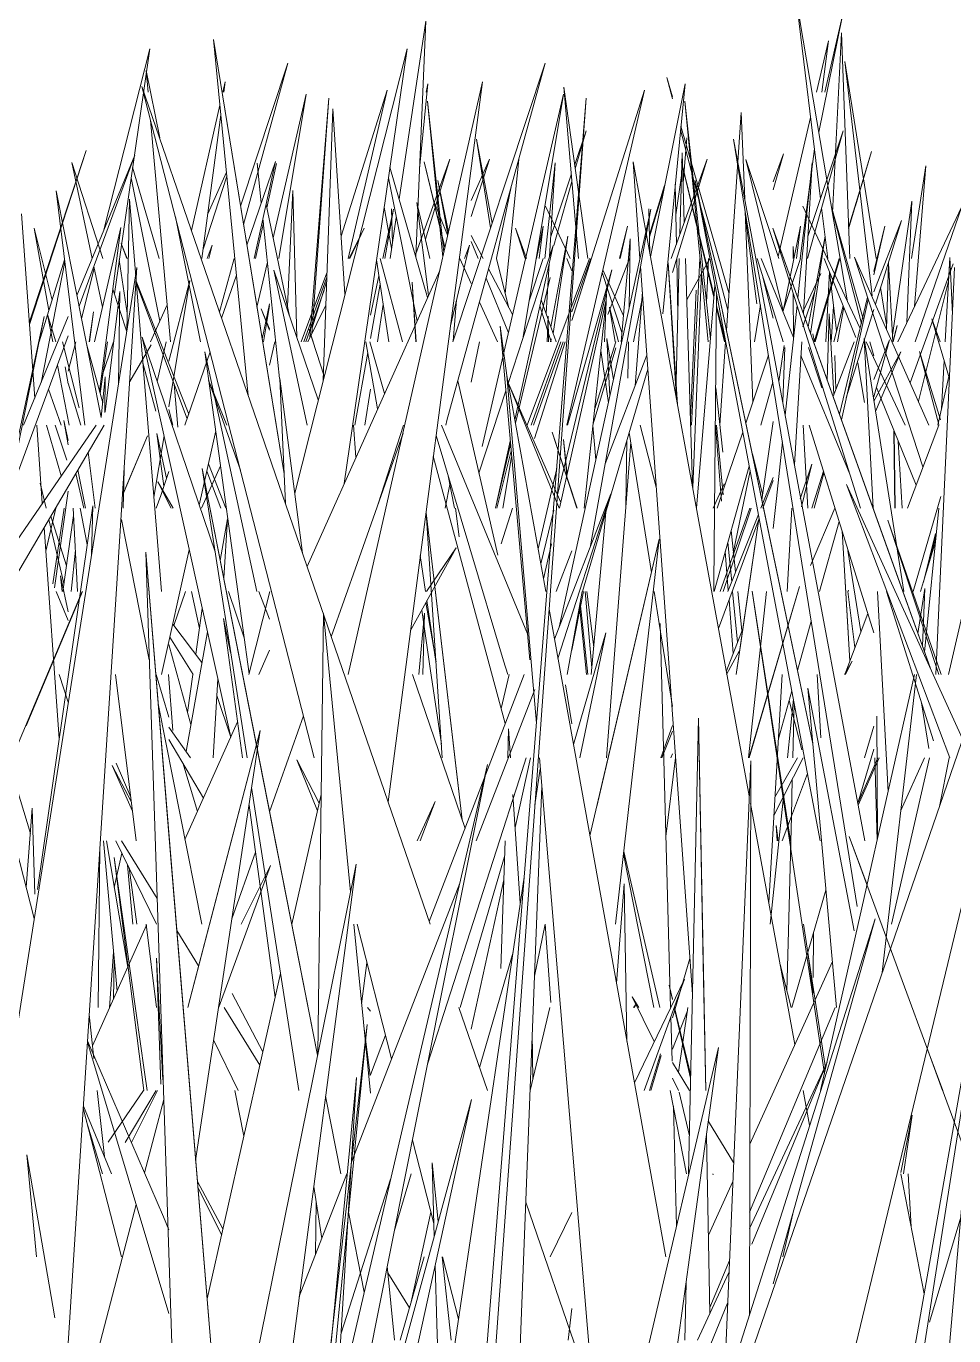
# Model space of a CAD drawing. Header units: millimetres. Extents: x -9575 to 27274, y -4387 to 11354.
# Drawn here: x -7249.96 to -7219.2, y 3072.21 to 3115.64 of the extents above; entities that cross this region are included whole.
import ezdxf

# ---------------------------------------------------------------- set-up
doc = ezdxf.new("R2010")
doc.units = ezdxf.units.MM
doc.layers.add('G-IMPT', color=8, linetype='Continuous', lineweight=9)

# ---------------------------------------------------------------- blocks, each defined once
blk = doc.blocks.new('Grass Array - 25_dwg-439225-North')
at = {"layer": 'G-IMPT'}
for p, q in [((-7223.623, 3109.909), (-7224.436, 3116.557)), ((-7222.729, 3106.499), (-7224.436, 3116.557)), ((-7237.597, 3109.907), (-7236.707, 3115.803)), ((-7237.046, 3107.999), (-7236.707, 3115.803)), ((-7222.929, 3115.423), (-7223.23, 3109.453)), ((-7223.23, 3109.453), (-7222.929, 3115.423)), ((-7222.929, 3115.423), (-7222.656, 3107.931)), ((-7223.363, 3115.158), (-7223.76, 3113.449)), ((-7223.363, 3115.158), (-7223.584, 3113.449)), ((-7222.82, 3114.471), (-7221.913, 3106.692)), ((-7222.82, 3114.471), (-7221.781, 3107.931)), ((-7245.918, 3113.449), (-7245.982, 3114.165)), ((-7245.535, 3111.931), (-7245.982, 3114.165)), ((-7231.334, 3107.931), (-7232.136, 3113.614)), ((-7231.646, 3107.931), (-7232.136, 3113.614)), ((-7228.716, 3113.932), (-7228.534, 3113.235)), ((-7228.716, 3113.932), (-7228.534, 3113.299)), ((-7240.112, 3103.893), (-7239.796, 3112.896)), ((-7239.391, 3106.75), (-7239.796, 3112.896)), ((-7226.249, 3112.779), (-7226.746, 3105.552)), ((-7226.249, 3112.779), (-7226.134, 3109.918)), ((-7245.181, 3105.172), (-7245.835, 3112.518)), ((-7228.253, 3112.323), (-7226.661, 3106.797)), ((-7223.954, 3112.614), (-7225.027, 3107.997)), ((-7228.264, 3112.204), (-7226.7, 3106.223)), ((-7228.182, 3110.445), (-7228.054, 3111.934)), ((-7228.284, 3108.726), (-7228.213, 3111.437)), ((-7228.141, 3109.124), (-7228.213, 3111.437)), ((-7223.826, 3111.57), (-7224.296, 3107.931)), ((-7247.774, 3107.931), (-7248.451, 3111.113)), ((-7247.415, 3107.931), (-7248.451, 3111.113)), ((-7241.987, 3109.616), (-7241.664, 3111.084)), ((-7234.074, 3106.77), (-7233.63, 3111.223)), ((-7224.864, 3106.195), (-7226.098, 3111.221)), ((-7225.005, 3107.931), (-7226.098, 3111.221)), ((-7228.419, 3109.38), (-7228.232, 3110.685)), ((-7241.296, 3106.359), (-7241.118, 3110.195)), ((-7240.983, 3105.316), (-7241.118, 3110.195)), ((-7234.365, 3107.942), (-7233.866, 3110.365)), ((-7229.298, 3108.733), (-7228.791, 3110.356)), ((-7229.295, 3108.651), (-7228.809, 3110.265)), ((-7228.439, 3110.402), (-7228.4, 3108.404)), ((-7235.987, 3108.707), (-7236.453, 3109.856)), ((-7223.268, 3109.678), (-7222.207, 3105.936)), ((-7221.24, 3105.39), (-7220.6, 3109.839)), ((-7221.063, 3105.172), (-7218.942, 3109.662)), ((-7220.763, 3105.807), (-7220.6, 3109.839)), ((-7220.482, 3105.172), (-7218.942, 3109.662)), ((-7244.185, 3105.172), (-7245.014, 3109.318)), ((-7237.896, 3107.931), (-7237.69, 3109.296)), ((-7226.117, 3109.497), (-7225.865, 3103.192)), ((-7226.109, 3109.285), (-7225.734, 3106.428)), ((-7223.382, 3107.931), (-7223.587, 3109.61)), ((-7223.253, 3109.588), (-7222.269, 3105.776)), ((-7249.1, 3106.558), (-7249.693, 3108.938)), ((-7249.207, 3106.215), (-7249.693, 3108.938)), ((-7246.82, 3108.96), (-7247.699, 3105.172)), ((-7247.699, 3105.172), (-7246.82, 3108.96)), ((-7246.82, 3108.96), (-7247.528, 3103.519)), ((-7242.358, 3107.931), (-7242.097, 3109.116)), ((-7239.257, 3107.931), (-7238.757, 3108.938)), ((-7239.225, 3107.931), (-7238.757, 3108.938)), ((-7235.212, 3107.11), (-7235.583, 3107.931)), ((-7233.965, 3106.332), (-7234.362, 3107.931)), ((-7228.424, 3103.415), (-7228.305, 3107.931)), ((-7228.39, 3107.931), (-7228.354, 3106.067)), ((-7227.869, 3100.385), (-7228.103, 3107.931)), ((-7228.061, 3106.56), (-7227.295, 3107.931)), ((-7227.9, 3102.413), (-7227.62, 3107.931)), ((-7247.432, 3106.322), (-7247.719, 3107.673)), ((-7223.329, 3107.492), (-7223.445, 3105.172)), ((-7223.445, 3105.172), (-7223.329, 3107.492)), ((-7223.089, 3105.536), (-7223.328, 3107.49)), ((-7221.374, 3107.781), (-7221.436, 3105.588)), ((-7221.374, 3107.781), (-7221.228, 3105.172)), ((-7245.228, 3103.021), (-7244.533, 3107.201)), ((-7245.228, 3104.53), (-7244.533, 3107.201)), ((-7225.534, 3107.319), (-7225.196, 3105.96)), ((-7225.196, 3105.96), (-7225.534, 3107.319)), ((-7224.184, 3106.209), (-7223.613, 3107.434)), ((-7247.341, 3102.854), (-7246.86, 3106.841)), ((-7246.624, 3105.501), (-7247.086, 3106.918)), ((-7246.898, 3103.766), (-7246.86, 3106.841)), ((-7230.787, 3105.172), (-7230.715, 3106.767)), ((-7224.215, 3105.67), (-7223.811, 3106.854)), ((-7221.63, 3106.976), (-7221.432, 3105.73)), ((-7247.874, 3105.172), (-7247.726, 3106.166)), ((-7247.866, 3105.172), (-7247.726, 3106.166)), ((-7241.888, 3105.56), (-7242.166, 3106.267)), ((-7241.888, 3105.602), (-7242.166, 3106.267)), ((-7242.136, 3105.255), (-7241.888, 3106.427)), ((-7242.097, 3105.172), (-7241.888, 3106.37)), ((-7240.627, 3105.172), (-7240.025, 3106.384)), ((-7238.312, 3105.172), (-7238.125, 3106.412)), ((-7234.336, 3105.172), (-7234.931, 3106.488)), ((-7225.618, 3106.398), (-7225.812, 3105.172)), ((-7223.188, 3106.344), (-7223.269, 3105.172)), ((-7232.686, 3105.172), (-7232.656, 3106.022)), ((-7232.639, 3105.172), (-7232.656, 3106.022)), ((-7240.076, 3104.037), (-7240.584, 3105.602)), ((-7240.584, 3105.602), (-7240.441, 3105.172)), ((-7223.828, 3105.172), (-7223.877, 3105.434)), ((-7223.826, 3105.172), (-7223.877, 3105.434)), ((-7221.223, 3105.172), (-7221.087, 3105.712)), ((-7221.209, 3105.172), (-7221.087, 3105.712)), ((-7248.208, 3102.978), (-7248.755, 3105.172)), ((-7247.467, 3103.985), (-7247.064, 3105.172)), ((-7235.212, 3103.83), (-7234.935, 3105.172)), ((-7231.163, 3102.448), (-7230.405, 3104.967)), ((-7231.113, 3102.917), (-7230.409, 3105.172)), ((-7230.658, 3103.147), (-7230.904, 3104.886)), ((-7226.772, 3105.172), (-7226.962, 3102.413)), ((-7223.579, 3103.642), (-7224.024, 3104.98)), ((-7221.99, 3105.172), (-7221.857, 3104.705)), ((-7221.214, 3105.172), (-7221.215, 3105.256)), ((-7221.214, 3105.172), (-7221.215, 3105.256)), ((-7246.092, 3104.474), (-7245.66, 3102.871)), ((-7223.145, 3104.715), (-7223.12, 3103.588)), ((-7223.12, 3103.588), (-7223.145, 3104.715)), ((-7222.385, 3104.478), (-7222.162, 3103.159)), ((-7248.799, 3102.413), (-7249.218, 3103.602)), ((-7244.929, 3102.339), (-7245.056, 3103.766)), ((-7238.729, 3102.413), (-7238.55, 3103.6)), ((-7245.101, 3102.413), (-7245.228, 3102.929)), ((-7248.806, 3100.722), (-7249.288, 3102.413)), ((-7248.61, 3101.249), (-7248.998, 3102.413)), ((-7239.035, 3101.35), (-7239.105, 3102.413)), ((-7231.071, 3101.262), (-7231.169, 3102.395)), ((-7245.728, 3100.018), (-7245.388, 3102.059)), ((-7245.305, 3100.649), (-7245.629, 3102.13)), ((-7245.629, 3102.13), (-7245.396, 3100.383)), ((-7221.163, 3099.654), (-7221.187, 3102.214)), ((-7221.149, 3099.654), (-7221.179, 3102.194)), ((-7221.044, 3101.862), (-7220.921, 3099.654)), ((-7244.148, 3099.654), (-7243.516, 3101.058)), ((-7249.297, 3099.654), (-7249.492, 3100.486)), ((-7249.02, 3097.015), (-7248.566, 3100.223)), ((-7235.899, 3100.495), (-7236.072, 3099.654)), ((-7249.312, 3098.224), (-7248.98, 3099.654)), ((-7248.98, 3099.654), (-7249.298, 3098.283)), ((-7249.072, 3097.142), (-7248.697, 3099.654)), ((-7248.708, 3097.154), (-7249.209, 3099.282)), ((-7248.627, 3097.739), (-7249.147, 3099.389)), ((-7248.744, 3096.895), (-7248.394, 3099.416)), ((-7220.214, 3097.199), (-7219.809, 3098.819)), ((-7220.086, 3097.63), (-7219.794, 3098.783)), ((-7248.466, 3096.895), (-7248.33, 3098.266)), ((-7222.283, 3095.566), (-7222.714, 3098.246)), ((-7248.772, 3096.895), (-7248.824, 3097.415)), ((-7248.566, 3096.218), (-7248.824, 3097.415)), ((-7245.061, 3095.763), (-7244.675, 3096.895)), ((-7244.214, 3095.67), (-7244.482, 3096.895)), ((-7222.483, 3095.035), (-7222.72, 3096.895)), ((-7222.694, 3096.94), (-7222.713, 3096.895)), ((-7222.713, 3096.895), (-7222.694, 3096.94)), ((-7222.694, 3096.94), (-7222.708, 3096.895))]:
    blk.add_line(p, q, dxfattribs=at)
blk = doc.blocks.new('Grass Array - 25_dwg-V17-North')
at = {"layer": 'G-IMPT'}
for p in [(-7247.874, 3105.172), (-7247.866, 3105.172)]:
    blk.add_line(p, (-7247.726, 3106.166), dxfattribs=at)
blk = doc.blocks.new('Grass Array - Grass Array-440235-North')
for name in ['Grass Array - 25_dwg-439225-North', 'Grass Array - 25_dwg-V17-North']:
    blk.add_blockref(name, (0, 0))
blk = doc.blocks.new('Grass Array - 25_dwg-V27-North')
at = {"layer": 'G-IMPT'}
for p, q in [((-7249.77, 3106.067), (-7247.974, 3111.512)), ((-7249.759, 3106.036), (-7247.974, 3111.512)), ((-7227.724, 3109.05), (-7228.234, 3111.141)), ((-7227.719, 3108.992), (-7228.234, 3111.141))]:
    blk.add_line(p, q, dxfattribs=at)
blk = doc.blocks.new('Grass Array - 25_dwg-V31-North')
at = {"layer": 'G-IMPT'}
for p, q in [((-7249.857, 3105.803), (-7247.974, 3111.512)), ((-7249.853, 3105.748), (-7247.974, 3111.512)), ((-7227.724, 3109.05), (-7228.234, 3111.141)), ((-7227.719, 3108.992), (-7228.234, 3111.141)), ((-7227.156, 3106.648), (-7227.464, 3107.931)), ((-7227.152, 3106.702), (-7227.451, 3107.931)), ((-7226.802, 3105.172), (-7227.072, 3106.298)), ((-7226.778, 3105.172), (-7227.071, 3106.373))]:
    blk.add_line(p, q, dxfattribs=at)
blk = doc.blocks.new('Grass Array - 25_dwg-V35-North')
at = {"layer": 'G-IMPT'}
for p, q in [((-7249.857, 3105.803), (-7247.974, 3111.512)), ((-7249.853, 3105.748), (-7247.974, 3111.512)), ((-7227.724, 3109.05), (-7228.234, 3111.141)), ((-7227.719, 3108.992), (-7228.234, 3111.141)), ((-7227.156, 3106.648), (-7227.464, 3107.931)), ((-7227.152, 3106.702), (-7227.451, 3107.931)), ((-7228.393, 3103.249), (-7228.632, 3107.144)), ((-7228.366, 3103.097), (-7228.63, 3107.15)), ((-7226.802, 3105.172), (-7227.072, 3106.298)), ((-7226.778, 3105.172), (-7227.071, 3106.373))]:
    blk.add_line(p, q, dxfattribs=at)
blk = doc.blocks.new('Grass Array - Grass Array-440908-North')
for name in ['Grass Array - 25_dwg-V27-North', 'Grass Array - 25_dwg-V31-North', 'Grass Array - 25_dwg-V35-North', 'Grass Array - 25_dwg-V35-North']:
    blk.add_blockref(name, (0, 0))
blk = doc.blocks.new('Grass Array - 25_dwg-V18-North')
at = {"layer": 'G-IMPT'}
for p, q in [((-6484.961, 3109.707), (-6484.425, 3111.486)), ((-6484.96, 3109.684), (-6484.425, 3111.486)), ((-6498.748, 3109.05), (-6499.258, 3111.141)), ((-6498.743, 3108.992), (-6499.258, 3111.141)), ((-6486.328, 3105.172), (-6485.497, 3107.931)), ((-6486.298, 3105.172), (-6485.48, 3107.931)), ((-6499.535, 3105.172), (-6499.656, 3107.144)), ((-6499.525, 3105.172), (-6499.654, 3107.15))]:
    blk.add_line(p, q, dxfattribs=at)
blk = doc.blocks.new('Grass Array - 25_dwg-V41-North')
at = {"layer": 'G-IMPT'}
for p, q in [((-7223.683, 3112.124), (-7222.899, 3115.995)), ((-7223.482, 3113.449), (-7222.899, 3115.995)), ((-7247.382, 3108.883), (-7245.864, 3114.893)), ((-7247.036, 3106.766), (-7245.864, 3114.893)), ((-7242.855, 3109.669), (-7241.285, 3114.409)), ((-7242.755, 3109.057), (-7241.285, 3114.409)), ((-7243.444, 3113.449), (-7243.366, 3113.795)), ((-7243.411, 3113.449), (-7243.366, 3113.795)), ((-7236.92, 3110.909), (-7236.646, 3113.73)), ((-7236.703, 3113.449), (-7236.646, 3113.73)), ((-7241.776, 3108.623), (-7240.677, 3113.389)), ((-7241.579, 3107.931), (-7240.677, 3113.389)), ((-7240.559, 3105.31), (-7239.927, 3113.255)), ((-7240.493, 3105.443), (-7239.927, 3113.255)), ((-7237.989, 3113.519), (-7239.518, 3108.677)), ((-7237.989, 3113.519), (-7239.284, 3107.931)), ((-7236.15, 3107.984), (-7236.655, 3113.152)), ((-7236.114, 3108.147), (-7236.655, 3113.152)), ((-7244.481, 3108.866), (-7243.542, 3113.019)), ((-7244.134, 3107.931), (-7243.51, 3112.696)), ((-7234.561, 3108.956), (-7235.034, 3111.895)), ((-7234.512, 3109.103), (-7235.034, 3111.895)), ((-7231.774, 3111.047), (-7231.398, 3112.173)), ((-7231.754, 3110.905), (-7231.398, 3112.173)), ((-7225.196, 3110.215), (-7224.849, 3111.403)), ((-7225.196, 3110.482), (-7224.849, 3111.403)), ((-7245.557, 3107.931), (-7246.431, 3110.96)), ((-7237.042, 3108.091), (-7235.915, 3111.228)), ((-7236.075, 3108.316), (-7236.765, 3111.141)), ((-7236.081, 3108.292), (-7236.765, 3111.141)), ((-7236.726, 3108.572), (-7235.915, 3111.228)), ((-7232.766, 3107.931), (-7232.426, 3111.105)), ((-7232.608, 3108.006), (-7232.426, 3111.105)), ((-7220.129, 3111.005), (-7220.609, 3107.931)), ((-7220.129, 3111.005), (-7220.508, 3106.348)), ((-7245.532, 3105.862), (-7246.482, 3110.608)), ((-7244.092, 3108.248), (-7243.311, 3110.668)), ((-7243.939, 3109.421), (-7243.323, 3110.795)), ((-7236.315, 3110.519), (-7235.978, 3108.745)), ((-7236.315, 3110.519), (-7235.96, 3108.824)), ((-7235.96, 3108.824), (-7236.315, 3110.519)), ((-7232.569, 3108.663), (-7231.886, 3110.711)), ((-7232.467, 3108.361), (-7231.872, 3110.485)), ((-7222.693, 3108.958), (-7222.321, 3110.193)), ((-7222.692, 3108.922), (-7222.319, 3110.179)), ((-7237.844, 3108.273), (-7238.093, 3109.632)), ((-7231.929, 3107.931), (-7232.741, 3109.666)), ((-7238.139, 3107.931), (-7237.779, 3109.575)), ((-7238.074, 3107.931), (-7237.779, 3109.575)), ((-7237.819, 3108.435), (-7237.851, 3109.577)), ((-7233.734, 3108.94), (-7233.418, 3107.931)), ((-7233.734, 3108.94), (-7233.373, 3107.931)), ((-7233.373, 3107.931), (-7233.734, 3108.94)), ((-7233.036, 3107.931), (-7232.814, 3109.008)), ((-7232.955, 3107.931), (-7232.814, 3109.008)), ((-7230.285, 3107.931), (-7230.026, 3109.007)), ((-7230.267, 3107.931), (-7230.026, 3109.007)), ((-7243.955, 3107.931), (-7243.797, 3108.378)), ((-7243.902, 3107.931), (-7243.797, 3108.378)), ((-7232.564, 3105.672), (-7231.997, 3108.673)), ((-7232.484, 3105.447), (-7231.997, 3108.673)), ((-7246.611, 3106.118), (-7246.874, 3107.892)), ((-7243.551, 3106.161), (-7243.065, 3107.931)), ((-7233.281, 3106.531), (-7232.814, 3107.931)), ((-7231.872, 3107.523), (-7232.037, 3107.931)), ((-7230.68, 3106.081), (-7229.961, 3107.931)), ((-7227.336, 3107.931), (-7227.402, 3106.465)), ((-7227.402, 3106.465), (-7227.336, 3107.931)), ((-7219.488, 3105.172), (-7219.333, 3107.971)), ((-7219.249, 3106.093), (-7219.333, 3107.971)), ((-7248.125, 3105.941), (-7247.705, 3107.605)), ((-7242.309, 3106.316), (-7241.963, 3107.816)), ((-7240.847, 3105.172), (-7239.987, 3107.463)), ((-7232.72, 3106.106), (-7232.622, 3107.768)), ((-7230.21, 3105.479), (-7230.86, 3107.472)), ((-7230.161, 3106.028), (-7230.84, 3107.56)), ((-7220.65, 3103.816), (-7219.23, 3107.759)), ((-7240.759, 3105.172), (-7239.992, 3107.312)), ((-7239.998, 3107.157), (-7240.479, 3105.635)), ((-7238.55, 3106.059), (-7238.265, 3107.358)), ((-7238.55, 3105.279), (-7238.225, 3107.088)), ((-7220.378, 3103.201), (-7219.376, 3107.179)), ((-7240.689, 3105.172), (-7240.085, 3106.882)), ((-7227.939, 3102.648), (-7227.742, 3106.889)), ((-7223.834, 3105.172), (-7223.367, 3106.721)), ((-7223.805, 3105.172), (-7223.372, 3106.63)), ((-7245.841, 3105.172), (-7245.29, 3106.402)), ((-7235.806, 3105.194), (-7235.693, 3106.563)), ((-7232.928, 3106.367), (-7232.554, 3105.172)), ((-7232.885, 3106.567), (-7232.385, 3105.172)), ((-7232.385, 3105.172), (-7232.885, 3106.567)), ((-7248.566, 3104.196), (-7248.32, 3105.172)), ((-7247.513, 3103.463), (-7247.266, 3105.172)), ((-7245.614, 3103.858), (-7245.317, 3105.172)), ((-7241.888, 3104.403), (-7241.72, 3105.172)), ((-7230.607, 3103.379), (-7230.708, 3105.278)), ((-7230.492, 3103.906), (-7230.708, 3105.278)), ((-7239.064, 3102.413), (-7238.633, 3104.813)), ((-7219.61, 3102.963), (-7219.523, 3104.543)), ((-7219.733, 3102.413), (-7219.372, 3104.026))]:
    blk.add_line(p, q, dxfattribs=at)
blk = doc.blocks.new('Grass Array - Grass Array-V47-North')
for name, p in [('Grass Array - 25_dwg-V41-North', (0, 0)), ('Grass Array - 25_dwg-V18-North', (-737.506, 0)), ('Grass Array - 25_dwg-V18-North', (-737.506, 0)), ('Grass Array - 25_dwg-V18-North', (-737.506, 0))]:
    blk.add_blockref(name, p)
blk = doc.blocks.new('Grass Array - 25_dwg-V48-North')
at = {"layer": 'G-IMPT'}
for p, q in [((-7219.375, 3094.136), (-7214.369, 3115.995)), ((-7243.755, 3115.196), (-7242.597, 3103.389)), ((-7243.755, 3115.196), (-7241.809, 3103.251)), ((-7241.41, 3100.797), (-7243.755, 3115.196)), ((-7241.058, 3100.151), (-7237.334, 3114.893)), ((-7239.063, 3102.904), (-7237.334, 3114.893)), ((-7236.011, 3102.558), (-7232.755, 3114.409)), ((-7235.814, 3105.172), (-7232.755, 3114.409)), ((-7240.408, 3091.377), (-7246.122, 3113.635)), ((-7242.169, 3102.146), (-7246.122, 3113.635)), ((-7237.962, 3089.917), (-7234.836, 3113.795)), ((-7237.471, 3102.145), (-7234.836, 3113.795)), ((-7229.263, 3107.995), (-7228.116, 3113.73)), ((-7228.856, 3106.096), (-7228.116, 3113.73)), ((-7236.119, 3048), (-7231.397, 3113.255)), ((-7234.843, 3101.7), (-7232.147, 3113.389)), ((-7233.479, 3105.332), (-7232.147, 3113.389)), ((-7232.311, 3101.758), (-7231.397, 3113.255)), ((-7229.459, 3113.519), (-7232.033, 3102.413)), ((-7229.459, 3113.519), (-7231.872, 3105.879)), ((-7227.346, 3105.172), (-7228.125, 3113.152)), ((-7227.271, 3105.257), (-7228.125, 3113.152)), ((-7222.404, 3086.445), (-7226.504, 3111.895)), ((-7224.394, 3100.606), (-7226.504, 3111.895)), ((-7224.058, 3107.931), (-7222.868, 3112.173)), ((-7224.039, 3108.663), (-7222.868, 3112.173)), ((-7249.857, 3105.803), (-7247.974, 3111.512)), ((-7249.853, 3105.748), (-7247.974, 3111.512)), ((-7248.278, 3106.708), (-7246.361, 3111.365)), ((-7248.207, 3106.349), (-7246.361, 3111.365)), ((-7242.645, 3108.381), (-7241.692, 3111.151)), ((-7242.407, 3107.931), (-7241.692, 3111.151)), ((-7242.165, 3109.776), (-7242.301, 3111.098)), ((-7236.654, 3106.64), (-7237.901, 3110.96)), ((-7235.212, 3109.333), (-7234.6, 3111.226)), ((-7235.212, 3109.861), (-7234.6, 3111.226)), ((-7229.61, 3107.931), (-7229.839, 3111.137)), ((-7227.798, 3099.996), (-7229.839, 3111.137)), ((-7228.57, 3107.931), (-7227.385, 3111.228)), ((-7228.534, 3107.467), (-7227.385, 3111.228)), ((-7227.152, 3106.702), (-7228.234, 3111.141)), ((-7227.156, 3106.648), (-7228.234, 3111.141)), ((-7224.376, 3106.626), (-7223.896, 3111.105)), ((-7224.19, 3106.106), (-7223.896, 3111.105)), ((-7237.002, 3105.862), (-7237.952, 3110.608)), ((-7227.785, 3110.519), (-7223.63, 3088.618)), ((-7227.785, 3110.519), (-7225.471, 3099.45)), ((-7223.881, 3091.842), (-7227.785, 3110.519)), ((-7248.013, 3102.413), (-7248.968, 3110.184)), ((-7247.474, 3102.66), (-7248.968, 3110.184)), ((-7246.624, 3105.504), (-7246.535, 3109.904)), ((-7245.631, 3098.83), (-7246.535, 3109.904)), ((-7241.225, 3106.022), (-7242.009, 3109.722)), ((-7236.618, 3106.72), (-7237.005, 3109.789)), ((-7236.579, 3107.931), (-7237.005, 3109.789)), ((-7222.324, 3105.635), (-7224.211, 3109.666)), ((-7249.678, 3103.308), (-7250.116, 3109.413)), ((-7241.565, 3103.957), (-7242.112, 3109.261)), ((-7231.647, 3098.636), (-7229.249, 3109.575)), ((-7231.263, 3098.352), (-7229.249, 3109.575)), ((-7229.28, 3108.087), (-7229.321, 3109.577)), ((-7221.857, 3106.834), (-7220.939, 3109.198)), ((-7221.804, 3106.418), (-7220.939, 3109.198)), ((-7225.204, 3108.94), (-7222.295, 3099.654)), ((-7225.204, 3108.94), (-7221.354, 3098.184)), ((-7219.991, 3094.376), (-7225.204, 3108.94)), ((-7224.866, 3106.186), (-7224.283, 3109.008)), ((-7224.425, 3107.931), (-7224.283, 3109.008)), ((-7221.857, 3107.391), (-7221.496, 3109.007)), ((-7221.857, 3107.506), (-7221.496, 3109.007)), ((-7246.609, 3107.931), (-7246.809, 3108.437)), ((-7246.619, 3107.931), (-7246.809, 3108.437)), ((-7235.896, 3105.698), (-7235.267, 3108.378)), ((-7235.425, 3107.931), (-7235.267, 3108.378)), ((-7234.808, 3107.931), (-7235.212, 3108.695)), ((-7234.98, 3107.931), (-7235.212, 3108.496)), ((-7233.982, 3103.787), (-7232.492, 3108.361)), ((-7233.755, 3102.587), (-7232.492, 3108.361)), ((-7230.237, 3105.172), (-7229.932, 3108.588)), ((-7229.969, 3106.288), (-7229.932, 3108.588)), ((-7224.529, 3108.33), (-7224.528, 3107.931)), ((-7224.529, 3108.33), (-7224.507, 3107.931)), ((-7224.034, 3105.672), (-7223.467, 3108.673)), ((-7223.954, 3105.447), (-7223.467, 3108.673)), ((-7237.942, 3105.172), (-7238.344, 3107.892)), ((-7237.484, 3105.172), (-7238.227, 3107.931)), ((-7233.353, 3102.413), (-7231.281, 3107.931)), ((-7231.872, 3106.17), (-7231.241, 3107.931)), ((-7224.865, 3105.172), (-7225.725, 3107.931)), ((-7224.516, 3105.317), (-7225.592, 3107.931)), ((-7224.869, 3106.176), (-7224.284, 3107.931)), ((-7222.447, 3105.319), (-7223.507, 3107.931)), ((-7220.227, 3101.026), (-7222.497, 3107.982)), ((-7220.029, 3102.413), (-7222.497, 3107.982)), ((-7255.696, 3048), (-7246.287, 3107.637)), ((-7249.532, 3105.172), (-7248.686, 3107.889)), ((-7249.468, 3103.816), (-7248.677, 3107.821)), ((-7246.969, 3096.979), (-7246.287, 3107.637)), ((-7240.647, 3102.413), (-7241.749, 3107.553)), ((-7240.275, 3103.249), (-7241.749, 3107.553)), ((-7240.647, 3097.72), (-7236.251, 3107.54)), ((-7233.833, 3106.082), (-7234.628, 3107.59)), ((-7232.353, 3100.05), (-7230.54, 3107.563)), ((-7232.011, 3102.413), (-7230.54, 3107.563)), ((-7227.869, 3083.534), (-7229.591, 3107.667)), ((-7228.393, 3103.249), (-7228.672, 3107.791)), ((-7228.366, 3103.097), (-7228.672, 3107.791)), ((-7227.86, 3100.336), (-7227.571, 3107.475)), ((-7219.668, 3097.083), (-7219.177, 3107.638)), ((-7244.573, 3102.776), (-7246.313, 3107.18)), ((-7244.626, 3102.622), (-7246.306, 3107.096)), ((-7243.48, 3105.955), (-7242.989, 3107.382)), ((-7233.973, 3105.473), (-7234.714, 3107.28)), ((-7233.734, 3102.471), (-7232.586, 3107.305)), ((-7227.734, 3099.654), (-7227.124, 3107.037)), ((-7229.769, 3103.717), (-7229.531, 3106.828)), ((-7227.156, 3097.151), (-7227.068, 3106.742)), ((-7224.526, 3106.774), (-7224.522, 3105.332)), ((-7222.996, 3102.772), (-7222.063, 3106.652)), ((-7232.278, 3099.654), (-7230.727, 3106.548)), ((-7231.461, 3099.654), (-7230.727, 3106.548)), ((-7230.437, 3105.172), (-7230.618, 3106.321)), ((-7230.32, 3105.172), (-7230.618, 3106.321)), ((-7229.828, 3105.172), (-7229.553, 3106.546)), ((-7226.802, 3105.172), (-7227.072, 3106.298)), ((-7226.778, 3105.172), (-7227.071, 3106.373)), ((-7224.793, 3102.737), (-7224.402, 3106.38)), ((-7223.183, 3105.172), (-7222.873, 3106.37)), ((-7223.062, 3105.172), (-7222.853, 3106.319)), ((-7222.931, 3102.589), (-7222.039, 3106.579)), ((-7222.768, 3103.318), (-7221.857, 3106.244)), ((-7251.282, 3097.119), (-7249.361, 3106.01)), ((-7251.113, 3097.364), (-7249.361, 3106.01)), ((-7250.046, 3102.413), (-7248.566, 3106.008)), ((-7249.075, 3105.172), (-7249.252, 3106.074)), ((-7248.98, 3105.172), (-7249.252, 3106.074)), ((-7223.339, 3106.098), (-7223.401, 3103.903)), ((-7223.339, 3106.098), (-7223.18, 3103.433)), ((-7223.18, 3103.433), (-7223.339, 3106.098)), ((-7219.652, 3105.172), (-7219.929, 3105.934)), ((-7219.349, 3103.947), (-7219.929, 3105.934)), ((-7250.49, 3100.144), (-7248.566, 3105.373)), ((-7246.111, 3105.328), (-7243.178, 3092.066)), ((-7246.111, 3105.328), (-7243.7, 3098.204)), ((-7234.02, 3104.051), (-7234.25, 3105.693)), ((-7233.264, 3094.62), (-7234.25, 3105.693)), ((-7247.95, 3105.056), (-7247.425, 3103.144)), ((-7247.425, 3103.144), (-7247.95, 3105.056)), ((-7246.529, 3103.857), (-7245.82, 3105.069)), ((-7238.307, 3102.947), (-7238.696, 3105.172)), ((-7238.077, 3103.462), (-7238.563, 3105.172)), ((-7233.217, 3102.413), (-7232.229, 3105.172)), ((-7233.135, 3102.413), (-7232.159, 3105.172)), ((-7232.095, 3105.172), (-7233.106, 3101.97)), ((-7232.555, 3105.266), (-7232.577, 3105.172)), ((-7232.555, 3105.266), (-7232.567, 3105.172)), ((-7230.008, 3103.969), (-7229.988, 3105.172)), ((-7224.828, 3105.054), (-7225.002, 3103.859)), ((-7225.002, 3103.859), (-7224.828, 3105.054)), ((-7224.807, 3104.986), (-7224.875, 3103.18)), ((-7224.485, 3101.089), (-7224.245, 3105.172)), ((-7223.207, 3103.362), (-7222.504, 3105.172)), ((-7221.88, 3099.654), (-7222.178, 3105.278)), ((-7220.857, 3096.895), (-7222.178, 3105.278)), ((-7220.815, 3102.413), (-7222.107, 3105.172)), ((-7221.857, 3103.343), (-7221.331, 3105.233)), ((-7221.857, 3103.918), (-7221.331, 3105.233)), ((-7219.64, 3102.584), (-7220.343, 3104.853)), ((-7219.698, 3102.431), (-7220.343, 3104.853)), ((-7244.698, 3102.413), (-7243.864, 3104.838)), ((-7242.317, 3096.895), (-7244.034, 3104.835)), ((-7242.571, 3094.158), (-7244.034, 3104.835)), ((-7230.765, 3101.126), (-7229.381, 3104.727)), ((-7226.104, 3102.476), (-7225.35, 3104.734)), ((-7222.649, 3100.781), (-7224.271, 3104.722)), ((-7221.85, 3103.199), (-7220.962, 3104.845)), ((-7221.797, 3102.863), (-7220.962, 3104.845)), ((-7248.534, 3102.413), (-7248.924, 3104.401)), ((-7248.566, 3103.776), (-7248.664, 3104.34)), ((-7247.344, 3104.011), (-7247.47, 3102.667)), ((-7247.344, 3104.011), (-7247.357, 3102.831)), ((-7247.357, 3102.831), (-7247.344, 3104.011)), ((-7233.171, 3094.036), (-7234.019, 3104.051)), ((-7232.73, 3096.895), (-7234.019, 3104.051)), ((-7231.515, 3096.895), (-7229.348, 3104.263)), ((-7248.148, 3102.413), (-7248.566, 3103.799)), ((-7243.914, 3103.895), (-7242.856, 3100.913)), ((-7243.914, 3103.895), (-7243.31, 3102.413)), ((-7241.366, 3099.81), (-7241.551, 3103.957)), ((-7240.8, 3098.167), (-7241.551, 3103.957)), ((-7234.327, 3098.102), (-7235.649, 3103.873)), ((-7234.95, 3100.818), (-7234.06, 3103.55)), ((-7233.973, 3103.795), (-7232.286, 3099.654)), ((-7233.973, 3103.795), (-7232.236, 3099.842)), ((-7226.866, 3101.512), (-7227.096, 3103.642)), ((-7225.605, 3102.413), (-7225.206, 3103.837)), ((-7220.457, 3100.415), (-7221.771, 3103.653)), ((-7241.41, 3100.797), (-7241.809, 3103.251)), ((-7239.063, 3102.904), (-7239.413, 3100.476)), ((-7251.904, 3096.213), (-7247.644, 3102.413)), ((-7251.904, 3094.682), (-7247.375, 3102.413)), ((-7249.427, 3099.818), (-7249.613, 3102.413)), ((-7248.566, 3101.897), (-7248.718, 3102.557)), ((-7248.566, 3101.759), (-7248.718, 3102.557)), ((-7238.292, 3099.794), (-7237.446, 3102.413)), ((-7233.341, 3095.484), (-7236.189, 3102.413)), ((-7236.011, 3102.558), (-7236.05, 3102.413)), ((-7229.069, 3100.353), (-7229.604, 3102.413)), ((-7226.909, 3099.884), (-7227.103, 3102.413)), ((-7226.851, 3100.098), (-7227.077, 3102.413)), ((-7225.196, 3102.529), (-7225.573, 3099.936)), ((-7225.573, 3099.936), (-7225.196, 3102.529)), ((-7224.196, 3102.413), (-7224.041, 3099.654)), ((-7222.706, 3098.246), (-7224.005, 3102.413)), ((-7220.744, 3099.654), (-7219.704, 3102.413)), ((-7246.771, 3100.07), (-7245.941, 3102.057)), ((-7246.771, 3100.081), (-7245.941, 3102.057)), ((-7244.224, 3099.754), (-7243.676, 3102.222)), ((-7242.169, 3102.146), (-7236.566, 3085.859)), ((-7237.471, 3102.145), (-7239.283, 3094.136)), ((-7238.989, 3097.815), (-7237.463, 3102.145)), ((-7234.13, 3094.595), (-7236.371, 3102.069)), ((-7234.396, 3099.654), (-7233.91, 3101.875)), ((-7231.706, 3099.654), (-7232.517, 3102.174)), ((-7231.697, 3099.654), (-7232.517, 3102.174)), ((-7232.031, 3100.753), (-7232.145, 3101.928)), ((-7232.025, 3100.777), (-7232.144, 3101.933)), ((-7230.714, 3091.377), (-7229.913, 3101.842)), ((-7230.078, 3099.688), (-7230.041, 3101.906)), ((-7229.232, 3097.517), (-7229.964, 3102.168)), ((-7226.658, 3100.815), (-7226.203, 3102.18)), ((-7225.088, 3099.977), (-7224.887, 3101.857)), ((-7247.674, 3099.654), (-7247.902, 3101.513)), ((-7232.311, 3101.758), (-7236.57, 3048.148)), ((-7235.633, 3098.294), (-7236.462, 3101.375)), ((-7234.403, 3099.654), (-7233.901, 3101.768)), ((-7234.353, 3099.654), (-7233.882, 3101.56)), ((-7225.546, 3100.119), (-7225.873, 3101.459)), ((-7244.13, 3100.971), (-7242.638, 3091.377)), ((-7244.13, 3100.971), (-7242.232, 3091.327)), ((-7240.299, 3081.511), (-7244.13, 3100.971)), ((-7243.34, 3099.654), (-7243.92, 3101.122)), ((-7234.16, 3099.654), (-7233.865, 3101.363)), ((-7232.366, 3100.975), (-7232.984, 3098.307)), ((-7227.153, 3096.895), (-7225.988, 3101.049)), ((-7224.294, 3099.962), (-7223.914, 3101.119)), ((-7224.253, 3099.699), (-7223.914, 3101.119)), ((-7248.05, 3099.654), (-7248.316, 3100.808)), ((-7247.993, 3099.654), (-7248.243, 3100.931)), ((-7246.742, 3099.654), (-7246.716, 3100.936)), ((-7245.15, 3099.654), (-7245.598, 3100.532)), ((-7245.092, 3099.654), (-7245.598, 3100.532)), ((-7245.501, 3100.078), (-7245.228, 3100.872)), ((-7243.512, 3099.654), (-7243.973, 3100.883)), ((-7235.985, 3100.78), (-7235.759, 3099.654)), ((-7226.658, 3100.815), (-7227.045, 3099.654)), ((-7226.522, 3098.158), (-7225.958, 3100.892)), ((-7225.6, 3099.654), (-7225.196, 3100.672)), ((-7225.536, 3099.654), (-7225.196, 3100.578)), ((-7224.394, 3100.606), (-7222.155, 3088.618)), ((-7223.908, 3099.654), (-7223.527, 3100.879)), ((-7223.83, 3099.654), (-7223.509, 3100.821)), ((-7245.501, 3100.078), (-7245.647, 3099.654)), ((-7232.444, 3095.308), (-7230.572, 3100.132)), ((-7232.329, 3094.665), (-7230.572, 3100.132)), ((-7227.183, 3099.654), (-7226.818, 3100.461)), ((-7222.762, 3100.435), (-7219.331, 3091.377)), ((-7222.762, 3100.435), (-7218.91, 3092.011)), ((-7253.25, 3099.835), (-7249.693, 3086.049)), ((-7249.587, 3087.005), (-7247.751, 3099.731)), ((-7248.255, 3096.895), (-7248.407, 3099.654)), ((-7247.936, 3098.446), (-7248.166, 3099.654)), ((-7247.792, 3098.102), (-7247.751, 3099.731)), ((-7235.609, 3098.707), (-7235.728, 3099.654)), ((-7234.209, 3098.477), (-7233.837, 3099.654)), ((-7227.798, 3099.996), (-7225.987, 3090.113)), ((-7226.949, 3096.895), (-7225.966, 3099.654)), ((-7226.851, 3096.895), (-7225.927, 3099.654)), ((-7225.088, 3099.977), (-7225.196, 3098.977)), ((-7224.731, 3096.895), (-7224.569, 3099.654)), ((-7223.95, 3097.751), (-7223.149, 3099.654)), ((-7219.635, 3100.038), (-7220.552, 3096.895)), ((-7219.705, 3099.654), (-7220.173, 3094.885)), ((-7246.804, 3099.282), (-7245.88, 3094.626)), ((-7243.53, 3097.925), (-7243.286, 3099.301)), ((-7243.404, 3097.331), (-7243.286, 3099.301)), ((-7236.696, 3099.501), (-7236.164, 3091.377)), ((-7236.696, 3099.501), (-7235.619, 3090.268)), ((-7235.508, 3089.319), (-7236.696, 3099.501)), ((-7232.894, 3097.806), (-7232.465, 3099.586)), ((-7230.9, 3097.771), (-7230.743, 3099.521)), ((-7227.004, 3095.665), (-7225.66, 3099.317)), ((-7226.695, 3096.895), (-7225.683, 3099.443)), ((-7226.416, 3094.136), (-7225.665, 3099.304)), ((-7225.665, 3099.304), (-7226.265, 3095.173)), ((-7223.881, 3091.841), (-7225.471, 3099.45)), ((-7223.656, 3096.895), (-7223.008, 3099.216)), ((-7219.62, 3094.136), (-7221.388, 3099.257)), ((-7219.695, 3094.136), (-7221.388, 3099.257)), ((-7248.865, 3092.008), (-7249.369, 3099.01)), ((-7245.631, 3098.83), (-7245.473, 3096.895)), ((-7226.586, 3098.917), (-7226.437, 3097.544)), ((-7222.91, 3098.899), (-7222.709, 3095.532)), ((-7222.652, 3094.585), (-7222.91, 3098.899)), ((-7237.219, 3095.595), (-7235.709, 3098.343)), ((-7236.686, 3096.895), (-7235.709, 3098.343)), ((-7232.805, 3097.312), (-7232.543, 3098.477)), ((-7231.647, 3098.636), (-7232.289, 3095.709)), ((-7231.271, 3088.791), (-7228.974, 3098.622)), ((-7228.974, 3098.622), (-7231.044, 3089.763)), ((-7228.974, 3098.622), (-7230.424, 3085.859)), ((-7226.569, 3097.211), (-7226.697, 3098.52)), ((-7220.305, 3096.895), (-7219.814, 3098.549)), ((-7245.997, 3098.2), (-7244.732, 3059.585)), ((-7245.997, 3098.2), (-7245.251, 3089.109)), ((-7242.331, 3053.507), (-7245.997, 3098.2)), ((-7245.472, 3094.136), (-7244.552, 3098.278)), ((-7236.717, 3096.895), (-7236.893, 3098.085)), ((-7234.075, 3092.51), (-7235.633, 3098.294)), ((-7232.39, 3096.895), (-7231.872, 3098.245)), ((-7226.681, 3096.929), (-7226.781, 3098.222)), ((-7222.706, 3098.246), (-7221.857, 3095.524)), ((-7219.991, 3094.376), (-7221.354, 3098.184)), ((-7238.989, 3097.815), (-7239.844, 3095.388)), ((-7230.9, 3097.771), (-7231.225, 3094.136)), ((-7227.156, 3097.151), (-7227.158, 3096.895)), ((-7226.005, 3091.377), (-7224.315, 3097.053)), ((-7225.989, 3091.377), (-7224.315, 3097.053)), ((-7219.668, 3097.083), (-7219.805, 3094.136)), ((-7250.426, 3091.377), (-7248.109, 3096.895)), ((-7246.969, 3096.979), (-7250.102, 3048)), ((-7249.961, 3092.441), (-7248.099, 3096.895)), ((-7248.566, 3095.93), (-7248.969, 3096.895)), ((-7243.256, 3096.895), (-7242.735, 3095.356)), ((-7242.577, 3094.136), (-7241.88, 3096.895)), ((-7241.888, 3095.977), (-7242.251, 3096.895)), ((-7232.019, 3094.136), (-7231.524, 3096.895)), ((-7231.483, 3096.895), (-7231.872, 3094.95)), ((-7231.428, 3096.895), (-7231.205, 3094.363)), ((-7231.367, 3096.895), (-7231.144, 3095.044)), ((-7231.144, 3095.044), (-7231.367, 3096.895)), ((-7228.968, 3095.834), (-7229.135, 3096.895)), ((-7228.224, 3048), (-7216.43, 3096.895)), ((-7226.521, 3094.84), (-7226.657, 3096.608)), ((-7226.375, 3095.216), (-7226.539, 3096.895)), ((-7226.367, 3096.895), (-7226.227, 3095.596)), ((-7225.419, 3096.895), (-7226.01, 3091.377)), ((-7224.613, 3088.618), (-7225.889, 3096.903)), ((-7224.61, 3088.348), (-7225.889, 3096.903)), ((-7221.636, 3095.052), (-7221.734, 3096.895)), ((-7221.431, 3096.895), (-7219.879, 3091.938)), ((-7220.393, 3095.498), (-7220.161, 3096.994)), ((-7220.241, 3095.074), (-7220.161, 3096.994)), ((-7244.121, 3096.327), (-7244.336, 3094.81)), ((-7240.215, 3087.569), (-7240.108, 3096.167)), ((-7239.204, 3086.931), (-7240.108, 3096.167)), ((-7236.942, 3094.136), (-7236.757, 3096.174)), ((-7236.847, 3096.272), (-7236.564, 3094.341)), ((-7236.814, 3094.136), (-7236.757, 3096.174)), ((-7236.707, 3096.527), (-7236.372, 3094.556)), ((-7236.374, 3094.575), (-7236.672, 3096.59)), ((-7228.756, 3074.823), (-7232.624, 3096.305)), ((-7231.388, 3094.136), (-7231.61, 3096.418)), ((-7231.343, 3094.136), (-7231.589, 3096.532)), ((-7222.822, 3094.136), (-7222.057, 3096.165)), ((-7244.132, 3094.542), (-7245.1, 3095.813)), ((-7243.181, 3094.871), (-7243.417, 3095.992)), ((-7242.788, 3091.377), (-7243.417, 3095.992)), ((-7228.968, 3095.834), (-7228.534, 3093.075)), ((-7228.943, 3095.834), (-7228.594, 3083.1)), ((-7224.388, 3094.268), (-7223.929, 3095.913)), ((-7244.429, 3094.136), (-7245.197, 3095.376)), ((-7244.657, 3091.585), (-7243.951, 3095.559)), ((-7231.816, 3091.818), (-7230.737, 3095.525)), ((-7231.601, 3091.377), (-7230.737, 3095.525)), ((-7226.746, 3094.26), (-7226.19, 3095.692)), ((-7244.498, 3092.48), (-7245.228, 3095.139)), ((-7244.498, 3092.48), (-7245.228, 3095.139)), ((-7242.251, 3094.136), (-7241.888, 3094.948)), ((-7226.321, 3094.909), (-7226.738, 3094.136)), ((-7226.416, 3094.136), (-7226.265, 3095.173)), ((-7221.636, 3095.052), (-7221.382, 3090.25)), ((-7234.13, 3094.595), (-7233.992, 3094.136)), ((-7217.99, 3094.682), (-7233.975, 3048.254)), ((-7222.827, 3094.136), (-7222.572, 3094.586)), ((-7222.8, 3094.136), (-7222.572, 3094.586)), ((-7248.87, 3094.136), (-7248.566, 3093.22)), ((-7246.318, 3088.618), (-7246.996, 3094.136)), ((-7245.228, 3092.722), (-7245.654, 3094.136)), ((-7245.247, 3094.136), (-7245.096, 3092.283)), ((-7244.432, 3094.136), (-7244.609, 3092.884)), ((-7243.761, 3091.377), (-7243.604, 3093.991)), ((-7235.41, 3089.034), (-7237.157, 3094.136)), ((-7236.596, 3085.946), (-7233.45, 3094.136)), ((-7236.564, 3094.341), (-7236.194, 3091.826)), ((-7233.951, 3094.136), (-7234.211, 3093.014)), ((-7233.171, 3094.036), (-7233.044, 3092.53)), ((-7225.338, 3086.574), (-7224.894, 3094.136)), ((-7223.612, 3092.037), (-7223.73, 3094.136)), ((-7222.253, 3086.4), (-7220.504, 3094.136)), ((-7221.581, 3084.253), (-7220.446, 3094.136)), ((-7235.042, 3088.618), (-7233.092, 3093.64)), ((-7231.872, 3092.506), (-7232.08, 3093.795)), ((-7225.019, 3092.007), (-7224.575, 3093.599)), ((-7223.094, 3083.1), (-7224.047, 3093.685)), ((-7222.503, 3085.639), (-7224.047, 3093.685)), ((-7249.823, 3088.862), (-7251.204, 3093.416)), ((-7243.637, 3093.438), (-7243.18, 3092.062)), ((-7224.722, 3091.377), (-7224.522, 3093.32)), ((-7224.242, 3091.64), (-7224.664, 3093.28)), ((-7224.541, 3091.377), (-7224.497, 3093.187)), ((-7220.035, 3091.681), (-7220.275, 3093.203)), ((-7245.579, 3093.114), (-7244.139, 3085.859)), ((-7240.766, 3092.772), (-7241.888, 3089.588)), ((-7227.669, 3092.695), (-7227.999, 3077.582)), ((-7227.669, 3092.695), (-7227.512, 3084.542)), ((-7227.431, 3080.341), (-7227.669, 3092.695)), ((-7221.761, 3092.752), (-7221.737, 3088.68)), ((-7244.51, 3091.377), (-7245.228, 3092.39)), ((-7244.698, 3088.672), (-7242.951, 3092.574)), ((-7244.602, 3083.1), (-7242.203, 3092.278)), ((-7242.203, 3092.278), (-7244.342, 3078.024)), ((-7242.203, 3092.278), (-7244.235, 3084.504)), ((-7233.996, 3091.377), (-7233.965, 3092.334)), ((-7233.901, 3091.377), (-7233.965, 3092.334)), ((-7228.914, 3091.377), (-7228.534, 3092.446)), ((-7228.885, 3091.377), (-7228.534, 3092.263)), ((-7221.857, 3092.421), (-7222.162, 3091.377)), ((-7244.085, 3090.041), (-7245.228, 3091.983)), ((-7228.534, 3091.51), (-7228.583, 3091.377)), ((-7222.389, 3089.875), (-7221.857, 3091.666)), ((-7247.105, 3091.116), (-7246.439, 3089.602)), ((-7247.105, 3091.116), (-7246.478, 3089.923)), ((-7246.478, 3089.923), (-7247.105, 3091.116)), ((-7246.973, 3091.2), (-7246.496, 3090.07)), ((-7244.285, 3089.593), (-7244.772, 3091.209)), ((-7240.299, 3081.511), (-7242.232, 3091.327)), ((-7240.305, 3089.615), (-7240.983, 3091.308)), ((-7240.247, 3089.873), (-7240.983, 3091.308)), ((-7239.672, 3069.714), (-7234.666, 3091.154)), ((-7236.185, 3083.551), (-7234.666, 3091.154)), ((-7233.238, 3091.377), (-7233.746, 3089.06)), ((-7233.608, 3090.684), (-7233.385, 3091.377)), ((-7232.916, 3091.012), (-7233.093, 3089.819)), ((-7232.946, 3091.377), (-7230.846, 3066.547)), ((-7228.436, 3091.377), (-7228.749, 3088.762)), ((-7228.749, 3088.762), (-7228.436, 3091.377)), ((-7226.259, 3083.722), (-7225.937, 3091.274)), ((-7225.983, 3072.882), (-7225.937, 3091.274)), ((-7225.168, 3089.465), (-7224.199, 3091.377)), ((-7225.133, 3090.068), (-7224.391, 3091.377)), ((-7221.72, 3091.377), (-7222.388, 3089.869)), ((-7222.376, 3089.802), (-7221.682, 3091.377)), ((-7221.818, 3091.377), (-7221.746, 3088.64)), ((-7221.271, 3085.859), (-7220.007, 3091.377)), ((-7220.963, 3089.629), (-7220.172, 3091.377)), ((-7219.356, 3091.377), (-7219.682, 3089.767)), ((-7233.608, 3090.684), (-7236.652, 3081.212)), ((-7224.589, 3089.444), (-7224.055, 3090.86)), ((-7224.589, 3089.444), (-7224.559, 3090.667)), ((-7242.485, 3090.396), (-7240.922, 3080.341)), ((-7240.183, 3090.158), (-7241.155, 3085.859)), ((-7232.867, 3090.433), (-7234.392, 3050.571)), ((-7233.579, 3086.553), (-7233.82, 3090.158)), ((-7249.758, 3089.711), (-7249.96, 3087.084)), ((-7249.758, 3089.711), (-7249.673, 3086.859)), ((-7242.217, 3087.193), (-7242.573, 3089.808)), ((-7236.995, 3088.618), (-7236.401, 3089.929)), ((-7236.902, 3088.618), (-7236.401, 3089.929)), ((-7225.941, 3089.863), (-7224.476, 3081.868)), ((-7225.291, 3085.859), (-7224.856, 3090.082)), ((-7224.9, 3088.618), (-7224.589, 3089.444)), ((-7224.589, 3089.444), (-7224.687, 3085.63)), ((-7243.174, 3063.788), (-7245.251, 3089.109)), ((-7225.062, 3088.618), (-7225.091, 3089.128)), ((-7225.024, 3088.618), (-7225.091, 3089.128)), ((-7224.684, 3048), (-7217.484, 3089.024)), ((-7247.578, 3083.1), (-7247.519, 3088.384)), ((-7247.578, 3083.1), (-7247.519, 3088.383)), ((-7246.949, 3083.642), (-7247.398, 3088.618)), ((-7246.595, 3084.433), (-7247.299, 3088.618)), ((-7245.636, 3085.859), (-7246.99, 3088.618)), ((-7245.62, 3086.707), (-7246.799, 3088.618)), ((-7234.219, 3084.394), (-7234.084, 3088.618)), ((-7224.61, 3088.348), (-7223.496, 3080.9)), ((-7222.671, 3088.771), (-7222.08, 3087.164)), ((-7222.671, 3088.771), (-7222.08, 3087.163)), ((-7207.693, 3048), (-7222.671, 3088.771)), ((-7246.055, 3080.341), (-7247.042, 3088.069)), ((-7246.034, 3080.948), (-7247.042, 3088.069)), ((-7247.04, 3087.08), (-7246.789, 3088.209)), ((-7242.36, 3088.246), (-7243.14, 3086.035)), ((-7234.1, 3088.108), (-7235.573, 3083.1)), ((-7229.152, 3083.1), (-7230.158, 3088.197)), ((-7228.955, 3083.1), (-7230.149, 3088.274)), ((-7246.42, 3085.859), (-7246.597, 3087.817)), ((-7246.293, 3085.859), (-7246.551, 3087.723)), ((-7244.267, 3048), (-7239.018, 3087.851)), ((-7243.578, 3083.111), (-7241.856, 3087.801)), ((-7242.832, 3085.859), (-7241.856, 3087.801)), ((-7240.448, 3080.775), (-7239.018, 3087.851)), ((-7240.215, 3087.569), (-7240.289, 3081.563)), ((-7242.217, 3087.193), (-7241.704, 3083.433)), ((-7239.177, 3077.967), (-7235.585, 3087.217)), ((-7234.125, 3087.334), (-7235.212, 3082.376)), ((-7233.45, 3087.415), (-7233.97, 3083.918)), ((-7230.39, 3083.899), (-7230.136, 3087.196)), ((-7230.042, 3081.965), (-7230.136, 3087.196)), ((-7223.444, 3086.984), (-7224.577, 3083.1)), ((-7222.253, 3086.4), (-7223.622, 3080.341)), ((-7247.761, 3081.829), (-7245.974, 3085.821)), ((-7245.64, 3083.1), (-7245.979, 3085.859)), ((-7238.55, 3080.255), (-7239.099, 3085.859)), ((-7237.846, 3081.396), (-7238.991, 3085.859)), ((-7233.108, 3084.135), (-7232.749, 3085.859)), ((-7232.564, 3083.257), (-7232.749, 3085.859)), ((-7225.196, 3073.933), (-7221.811, 3086.036)), ((-7223.453, 3081.09), (-7224.188, 3085.859)), ((-7223.982, 3079.192), (-7221.811, 3086.036)), ((-7244.243, 3084.475), (-7244.967, 3085.648)), ((-7224.687, 3085.63), (-7224.737, 3083.654)), ((-7223.863, 3084.086), (-7223.859, 3085.563)), ((-7247.066, 3084.932), (-7247.197, 3083.1)), ((-7233.819, 3084.933), (-7234.932, 3081.108)), ((-7224.048, 3084.914), (-7223.865, 3083.569)), ((-7247.07, 3083.372), (-7247.044, 3084.688)), ((-7245.644, 3084.727), (-7245.501, 3080.552)), ((-7245.644, 3084.727), (-7245.426, 3080.7)), ((-7244.602, 3083.1), (-7244.235, 3084.504)), ((-7238.84, 3083.216), (-7238.662, 3084.575)), ((-7227.954, 3084.718), (-7228.534, 3082.753)), ((-7227.431, 3080.341), (-7227.512, 3084.542)), ((-7225.969, 3078.569), (-7223.231, 3084.619)), ((-7224.593, 3083.1), (-7224.963, 3084.527)), ((-7241.525, 3084.222), (-7243.965, 3073.435)), ((-7229.796, 3080.599), (-7228.136, 3084.036)), ((-7229.468, 3080.341), (-7228.136, 3084.036)), ((-7237.763, 3058.398), (-7233.97, 3083.918)), ((-7228.534, 3083.376), (-7228.642, 3083.832)), ((-7228.534, 3083.362), (-7228.642, 3083.832)), ((-7226.259, 3083.722), (-7226.834, 3070.199)), ((-7242.113, 3081.622), (-7243.13, 3083.555)), ((-7239.982, 3064.539), (-7236.185, 3083.551)), ((-7229.134, 3081.969), (-7229.863, 3083.45)), ((-7229.863, 3083.45), (-7229.65, 3083.1)), ((-7229.823, 3083.1), (-7229.724, 3083.224)), ((-7229.804, 3083.1), (-7229.724, 3083.224)), ((-7247.716, 3081.404), (-7247.872, 3082.865)), ((-7242.213, 3081.184), (-7243.395, 3083.1)), ((-7238.641, 3083.1), (-7238.55, 3082.972)), ((-7235.617, 3083.1), (-7234.668, 3080.341)), ((-7233.245, 3080.341), (-7232.6, 3083.1)), ((-7233.245, 3080.341), (-7232.6, 3083.1)), ((-7228.585, 3082.79), (-7228.545, 3081.32)), ((-7228.534, 3081.71), (-7228.038, 3082.984)), ((-7227.93, 3080.755), (-7228.473, 3083.1)), ((-7227.928, 3080.838), (-7228.468, 3083.1)), ((-7228.334, 3080.946), (-7228.021, 3083.1)), ((-7228.334, 3080.946), (-7228.021, 3083.1)), ((-7223.142, 3083.1), (-7225.975, 3076.305)), ((-7219.694, 3068.037), (-7218.358, 3083.1)), ((-7240.636, 3065.067), (-7238.66, 3082.536)), ((-7239.26, 3076.39), (-7238.66, 3082.536)), ((-7238.767, 3082.475), (-7238.556, 3080.845)), ((-7233.16, 3080.705), (-7233.179, 3082.28)), ((-7247.931, 3081.941), (-7245.228, 3072.952)), ((-7247.928, 3081.995), (-7245.41, 3076.151)), ((-7243.744, 3082.004), (-7242.929, 3080.341)), ((-7238.55, 3080.862), (-7238.046, 3082.175)), ((-7234.943, 3048), (-7227.003, 3081.764)), ((-7229.292, 3080.341), (-7228.93, 3081.557)), ((-7228.903, 3081.501), (-7229.245, 3080.341)), ((-7227.841, 3075.685), (-7227.003, 3081.764)), ((-7218.639, 3081.692), (-7221.459, 3063.788)), ((-7220.086, 3081.739), (-7219.572, 3080.341)), ((-7219.574, 3080.341), (-7219.976, 3081.436)), ((-7228.534, 3081.273), (-7227.964, 3080.341)), ((-7225.976, 3075.768), (-7223.398, 3081.283)), ((-7225.897, 3075.244), (-7223.398, 3081.283)), ((-7245.948, 3080.341), (-7246.034, 3080.948)), ((-7240.448, 3080.775), (-7243.324, 3066.547)), ((-7240.027, 3063.788), (-7239.008, 3080.78)), ((-7239.579, 3074.78), (-7239.008, 3080.78)), ((-7228.332, 3080.341), (-7228.534, 3080.751)), ((-7247.369, 3078.159), (-7247.602, 3080.341)), ((-7247.24, 3078.634), (-7246.074, 3080.341)), ((-7246.678, 3078.623), (-7245.656, 3080.341)), ((-7246.473, 3078.618), (-7245.607, 3080.341)), ((-7243.044, 3080.341), (-7242.745, 3078.832)), ((-7239.526, 3077.582), (-7240.032, 3080.152)), ((-7239.526, 3077.582), (-7240.032, 3080.152)), ((-7228.607, 3080.341), (-7228.062, 3077.582)), ((-7227.972, 3078.837), (-7228.308, 3080.293)), ((-7224.196, 3080.341), (-7223.986, 3079.192)), ((-7248.071, 3079.76), (-7246.797, 3074.823)), ((-7247.127, 3077.582), (-7248.066, 3079.825)), ((-7246.038, 3077.608), (-7245.402, 3080.041)), ((-7246.038, 3077.608), (-7245.402, 3080.041)), ((-7243.887, 3048), (-7235.201, 3080.043)), ((-7236.469, 3074.244), (-7235.201, 3080.043)), ((-7228.503, 3079.819), (-7228.394, 3075.846)), ((-7247.435, 3077.582), (-7247.956, 3079.315)), ((-7227.34, 3079.319), (-7226.504, 3077.951)), ((-7220.965, 3077.627), (-7220.579, 3079.525)), ((-7220.868, 3077.582), (-7220.579, 3079.525)), ((-7223.982, 3079.192), (-7229.743, 3061.029)), ((-7227.289, 3072.96), (-7227.403, 3078.862)), ((-7227.289, 3072.96), (-7227.403, 3078.862)), ((-7236.443, 3075.932), (-7237.154, 3078.701)), ((-7249.945, 3078.21), (-7249.621, 3074.823)), ((-7249.945, 3078.21), (-7249.013, 3072.8)), ((-7236.296, 3076.002), (-7236.503, 3077.94)), ((-7236.43, 3075.506), (-7236.503, 3077.94)), ((-7240.907, 3073.511), (-7239.326, 3077.582)), ((-7237.197, 3077.582), (-7237.759, 3075.672)), ((-7227.186, 3077.542), (-7227.195, 3077.582)), ((-7220.957, 3077.582), (-7220.192, 3073.596)), ((-7220.712, 3077.582), (-7220.619, 3075.821)), ((-7243.441, 3075.752), (-7244.284, 3077.322)), ((-7243.485, 3075.56), (-7244.269, 3077.143)), ((-7240.426, 3077.156), (-7240.159, 3075.437)), ((-7237.877, 3077.4), (-7239.517, 3072.299)), ((-7227.339, 3075.543), (-7226.531, 3077.328)), ((-7240.349, 3076.661), (-7240.371, 3074.89)), ((-7233.395, 3076.639), (-7231.147, 3070.107)), ((-7248.208, 3069.306), (-7246.312, 3076.558)), ((-7248.208, 3069.306), (-7246.312, 3076.558)), ((-7239.26, 3076.39), (-7239.951, 3069.306)), ((-7238.752, 3073.651), (-7239.276, 3076.311)), ((-7236.541, 3076.313), (-7237.194, 3073.333)), ((-7231.872, 3076.3), (-7232.585, 3074.823)), ((-7224.545, 3076.258), (-7224.87, 3074.823)), ((-7245.41, 3076.151), (-7245.228, 3075.728)), ((-7220.012, 3072.658), (-7218.976, 3076.138)), ((-7227.841, 3075.685), (-7230.05, 3059.652)), ((-7239.579, 3074.78), (-7240.099, 3069.306)), ((-7237.748, 3072.065), (-7237.988, 3074.522)), ((-7236.761, 3074.823), (-7237.563, 3072.065)), ((-7236.343, 3072.605), (-7236.402, 3074.551)), ((-7235.875, 3072.065), (-7236.17, 3074.823)), ((-7235.629, 3072.76), (-7236.158, 3074.823)), ((-7226.643, 3074.703), (-7227.292, 3073.144)), ((-7236.469, 3074.244), (-7242.209, 3048)), ((-7237.25, 3073.14), (-7237.967, 3074.302)), ((-7227.707, 3072.065), (-7226.66, 3074.306)), ((-7228.078, 3073.96), (-7228.12, 3072.065)), ((-7226.703, 3073.296), (-7227.942, 3070.301)), ((-7231.872, 3073.109), (-7231.99, 3072.065)), ((-7236.343, 3072.605), (-7236.245, 3069.306))]:
    blk.add_line(p, q, dxfattribs=at)
blk = doc.blocks.new('Grass Array - Grass Array-V52-North')
for name in ['Grass Array - 25_dwg-V48-North', 'Grass Array - 25_dwg-V35-North', 'Grass Array - 25_dwg-V35-North', 'Grass Array - 25_dwg-V35-North']:
    blk.add_blockref(name, (0, 0))
blk = doc.blocks.new('Grass Array - Grass Array-V53-North')
blk.add_blockref('Grass Array - 25_dwg-V35-North', (0, 0))
blk.add_blockref('Grass Array - 25_dwg-V35-North', (0, 0))
blk.add_blockref('Grass Array - 25_dwg-V35-North', (0, 0))
blk.add_blockref('Grass Array - 25_dwg-V35-North', (0, 0))

msp = doc.modelspace()

# ---------------------------------------------------------------- block references
for name in ['Grass Array - Grass Array-V47-North', 'Grass Array - Grass Array-V52-North', 'Grass Array - Grass Array-440235-North', 'Grass Array - Grass Array-440908-North', 'Grass Array - Grass Array-V53-North', 'Grass Array - Grass Array-V53-North']:
    msp.add_blockref(name, (0, 0))

doc.saveas('drawing.dxf')
